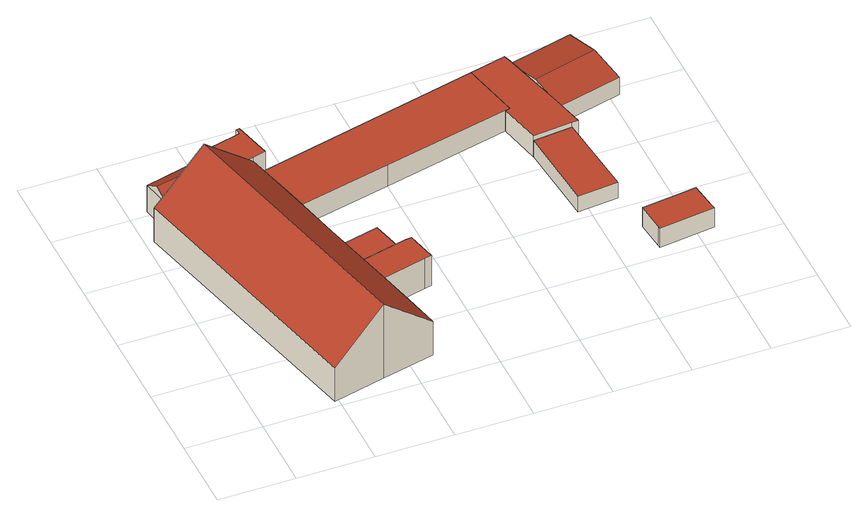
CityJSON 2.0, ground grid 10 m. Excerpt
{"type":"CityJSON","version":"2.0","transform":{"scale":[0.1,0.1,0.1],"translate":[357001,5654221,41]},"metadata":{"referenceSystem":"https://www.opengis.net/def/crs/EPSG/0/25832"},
"CityObjects":{
"building1":{"type":"Building","attributes":{"Geometrietyp2DReferenz":"3000","Gemeindeschluessel":"05315000","function":"31001_2523","roofType":"3100","measuredHeight":5.29},"geometry":[{"type":"Solid","lod":"2","boundaries":[[[[0,1,2,3]],[[4,5,1,0]],[[6,7,5,4]],[[3,2,7,6]],[[0,8,4]],[[6,9,3]],[[3,9,8,0]],[[4,8,9,6]],[[1,5,7,2]]]],"semantics":{"surfaces":[{"type":"WallSurface"},{"type":"RoofSurface"},{"type":"GroundSurface"}],"values":[[0,0,0,0,0,0,1,1,2]]}}]},
"building2":{"type":"Building","attributes":{"Geometrietyp2DReferenz":"3000","Gemeindeschluessel":"05315000","function":"31001_2000","roofType":"3100","measuredHeight":11.24,"storeysAboveGround":1},"address":[{"country":"Germany","locality":"Köln","thoroughfareNumber":"96a","thoroughfareName":"Merkenicher Hauptstr."}],"geometry":[{"type":"Solid","lod":"2","boundaries":[[[[10,11,12,13]],[[14,15,11,10]],[[16,17,15,14]],[[18,19,17,16]],[[20,21,19,18]],[[22,23,21,20]],[[24,25,23,22]],[[26,27,25,24]],[[28,29,27,26]],[[30,31,29,28]],[[32,33,31,30]],[[34,35,33,32]],[[36,37,35,34]],[[13,12,37,36]],[[26,24,22,20,28]],[[18,16,14,10,13,36,34,32,30,28,20]],[[11,15,17,19,21,23,25,27,29,31,33,35,37,12]]]],"semantics":{"surfaces":[{"type":"WallSurface"},{"type":"RoofSurface"},{"type":"GroundSurface"}],"values":[[0,0,0,0,0,0,0,0,0,0,0,0,0,0,1,1,2]]}}]},
"building3":{"type":"Building","attributes":{"Geometrietyp2DReferenz":"3000","Gemeindeschluessel":"05315000","function":"31001_1010","roofType":"1000","measuredHeight":5.21},"address":[{"country":"Germany","locality":"Köln","thoroughfareNumber":"696","thoroughfareName":"Merkenicher Hauptstr."}],"geometry":[{"type":"Solid","lod":"2","boundaries":[[[[38,39,40,41]],[[42,43,39,38]],[[44,45,43,42]],[[46,47,45,44]],[[48,49,47,46]],[[50,51,49,48]],[[52,2,51,50]],[[53,7,2,52]],[[41,40,7,53]],[[52,50,48,46,44,42,38,41,53]],[[39,43,45,47,49,51,2,7,40]]]],"semantics":{"surfaces":[{"type":"WallSurface"},{"type":"RoofSurface"},{"type":"GroundSurface"}],"values":[[0,0,0,0,0,0,0,0,0,1,2]]}}]},
"building4":{"type":"Building","attributes":{"Geometrietyp2DReferenz":"3000","Gemeindeschluessel":"05315000","function":"31001_2463","roofType":"1000","measuredHeight":2.36,"storeysAboveGround":1},"address":[{"country":"Germany","locality":"Köln","thoroughfareNumber":"96a","thoroughfareName":"Merkenicher Hauptstr."}],"geometry":[{"type":"Solid","lod":"2","boundaries":[[[[54,55,56,57]],[[58,11,55,54]],[[59,12,11,58]],[[57,56,12,59]],[[58,54,57,59]],[[55,11,12,56]]]],"semantics":{"surfaces":[{"type":"WallSurface"},{"type":"RoofSurface"},{"type":"GroundSurface"}],"values":[[0,0,0,0,1,2]]}}]},
"building5":{"type":"Building","attributes":{"Geometrietyp2DReferenz":"3000","Gemeindeschluessel":"05315000","function":"31001_2463","roofType":"1000","measuredHeight":4.6,"storeysAboveGround":1},"address":[{"country":"Germany","locality":"Köln","thoroughfareNumber":"96a","thoroughfareName":"Merkenicher Hauptstr."}],"geometry":[{"type":"Solid","lod":"2","boundaries":[[[[60,61,62,63]],[[64,65,61,60]],[[66,67,65,64]],[[68,69,67,66]],[[70,71,69,68]],[[63,62,71,70]],[[68,66,64,60,63,70]],[[61,65,67,69,71,62]]]],"semantics":{"surfaces":[{"type":"WallSurface"},{"type":"RoofSurface"},{"type":"GroundSurface"}],"values":[[0,0,0,0,0,0,1,2]]}}]},
"building6":{"type":"Building","attributes":{"Geometrietyp2DReferenz":"3000","Gemeindeschluessel":"05315000","function":"31001_2463","roofType":"1000","measuredHeight":3.18,"storeysAboveGround":1},"address":[{"country":"Germany","locality":"Köln","thoroughfareNumber":"96a","thoroughfareName":"Merkenicher Hauptstr."}],"geometry":[{"type":"Solid","lod":"2","boundaries":[[[[72,73,74,75]],[[76,77,73,72]],[[78,79,77,76]],[[80,81,79,78]],[[82,83,81,80]],[[84,85,83,82]],[[75,74,85,84]],[[82,80,78,76,72,75,84]],[[73,77,79,81,83,85,74]]]],"semantics":{"surfaces":[{"type":"WallSurface"},{"type":"RoofSurface"},{"type":"GroundSurface"}],"values":[[0,0,0,0,0,0,0,1,2]]}}]},
"building7":{"type":"Building","attributes":{"Geometrietyp2DReferenz":"3000","Gemeindeschluessel":"05315000","function":"31001_2463","roofType":"1000","measuredHeight":2.45,"storeysAboveGround":1},"address":[{"country":"Germany","locality":"Köln","thoroughfareNumber":"96a","thoroughfareName":"Merkenicher Hauptstr."}],"geometry":[{"type":"Solid","lod":"2","boundaries":[[[[86,87,88,89]],[[90,91,87,86]],[[92,93,91,90]],[[89,88,93,92]],[[90,86,89,92]],[[87,91,93,88]]]],"semantics":{"surfaces":[{"type":"WallSurface"},{"type":"RoofSurface"},{"type":"GroundSurface"}],"values":[[0,0,0,0,1,2]]}}]},
"building8":{"type":"Building","attributes":{"Geometrietyp2DReferenz":"3000","Gemeindeschluessel":"05315000","function":"31001_2463","roofType":"1000","measuredHeight":3.14,"storeysAboveGround":1},"address":[{"country":"Germany","locality":"Köln","thoroughfareNumber":"96a","thoroughfareName":"Merkenicher Hauptstr."}],"geometry":[{"type":"Solid","lod":"2","boundaries":[[[[94,95,96,97]],[[98,99,95,94]],[[100,101,99,98]],[[102,103,101,100]],[[104,105,103,102]],[[78,79,105,104]],[[76,77,79,78]],[[72,73,77,76]],[[97,96,73,72]],[[76,78,104,102,100,98,94,97,72]],[[95,99,101,103,105,79,77,73,96]]]],"semantics":{"surfaces":[{"type":"WallSurface"},{"type":"RoofSurface"},{"type":"GroundSurface"}],"values":[[0,0,0,0,0,0,0,0,0,1,2]]}}]},
"building9":{"type":"Building","attributes":{"Geometrietyp2DReferenz":"3000","Gemeindeschluessel":"05315000","function":"51009_1611","roofType":"1000","measuredHeight":2.88},"geometry":[{"type":"Solid","lod":"2","boundaries":[[[[106,107,108,109]],[[110,111,107,106]],[[112,113,111,110]],[[114,115,113,112]],[[116,117,115,114]],[[109,108,117,116]],[[114,112,110,106,109,116]],[[107,111,113,115,117,108]]]],"semantics":{"surfaces":[{"type":"WallSurface"},{"type":"RoofSurface"},{"type":"GroundSurface"}],"values":[[0,0,0,0,0,0,1,2]]}}]},
"building10":{"type":"Building","attributes":{"Geometrietyp2DReferenz":"3000","Gemeindeschluessel":"05315000","function":"31001_2000","roofType":"3100","measuredHeight":3.58,"storeysAboveGround":1},"address":[{"country":"Germany","locality":"Köln","thoroughfareNumber":"96a","thoroughfareName":"Merkenicher Hauptstr."}],"geometry":[{"type":"Solid","lod":"2","boundaries":[[[[118,119,120,121]],[[122,123,119,118]],[[124,125,123,122]],[[121,120,125,124]],[[118,126,122]],[[124,127,121]],[[121,127,126,118]],[[122,126,127,124]],[[119,123,125,120]]]],"semantics":{"surfaces":[{"type":"WallSurface"},{"type":"RoofSurface"},{"type":"GroundSurface"}],"values":[[0,0,0,0,0,0,1,1,2]]}}]}
},
"vertices":[
[29,358,54],[29,358,14],[104,374,14],[104,374,54],[21,399,54],[21,399,14],[95,417,54],[95,417,14],[25,379,67],[100,395,67],
[198,179,60],[198,179,9],[185,233,9],[185,233,60],[208,139,60],[208,139,9],[220,86,60],[220,86,9],[231,39,60],[231,39,9],[162,23,122],[162,23,9],[93,6,60],[93,6,9],[10,352,60],[10,352,9],[29,356,77],[29,356,9],[80,368,122],[80,368,9],[104,374,100],[104,374,9],[128,379,79],[128,379,9],[149,384,60],[149,384,9],[167,311,60],[167,311,9],
[151,430,66],[151,430,14],[119,422,14],[119,422,66],[149,437,66],[149,437,14],[154,438,66],[154,438,14],[166,388,66],[166,388,14],[149,384,66],[149,384,14],[128,379,66],[128,379,14],[104,374,66],[95,417,66],
[261,194,33],[261,194,9],[248,248,9],[248,248,33],[198,179,33],[185,233,33],
[269,195,53],[269,195,7],[261,194,7],[261,194,53],[278,156,53],[278,156,7],[269,154,53],[269,154,7],[208,139,53],[208,139,7],[198,179,53],[198,179,7],
[454,456,38],[454,456,6],[166,388,6],[166,388,38],[471,379,38],[471,379,6],[465,378,38],[465,378,6],[301,341,38],[301,341,6],[167,311,38],[167,311,6],[149,384,38],[149,384,6],
[539,216,31],[539,216,7],[528,328,7],[528,328,31],[486,211,31],[486,211,7],[477,323,31],[477,323,7],
[504,457,38],[504,457,6],[501,467,6],[501,467,38],[528,364,38],[528,364,6],[536,328,38],[536,328,6],[528,328,38],[528,328,6],[477,323,38],[477,323,6],
[622,131,35],[622,131,6],[617,168,6],[617,168,35],[623,126,35],[623,126,6],[550,117,35],[550,117,6],[550,122,35],[550,122,6],[546,159,35],[546,159,6],
[528,364,34],[528,364,8],[612,385,8],[612,385,34],[504,457,34],[504,457,8],[588,478,34],[588,478,8],[516,410,43],[600,432,43]
]}
